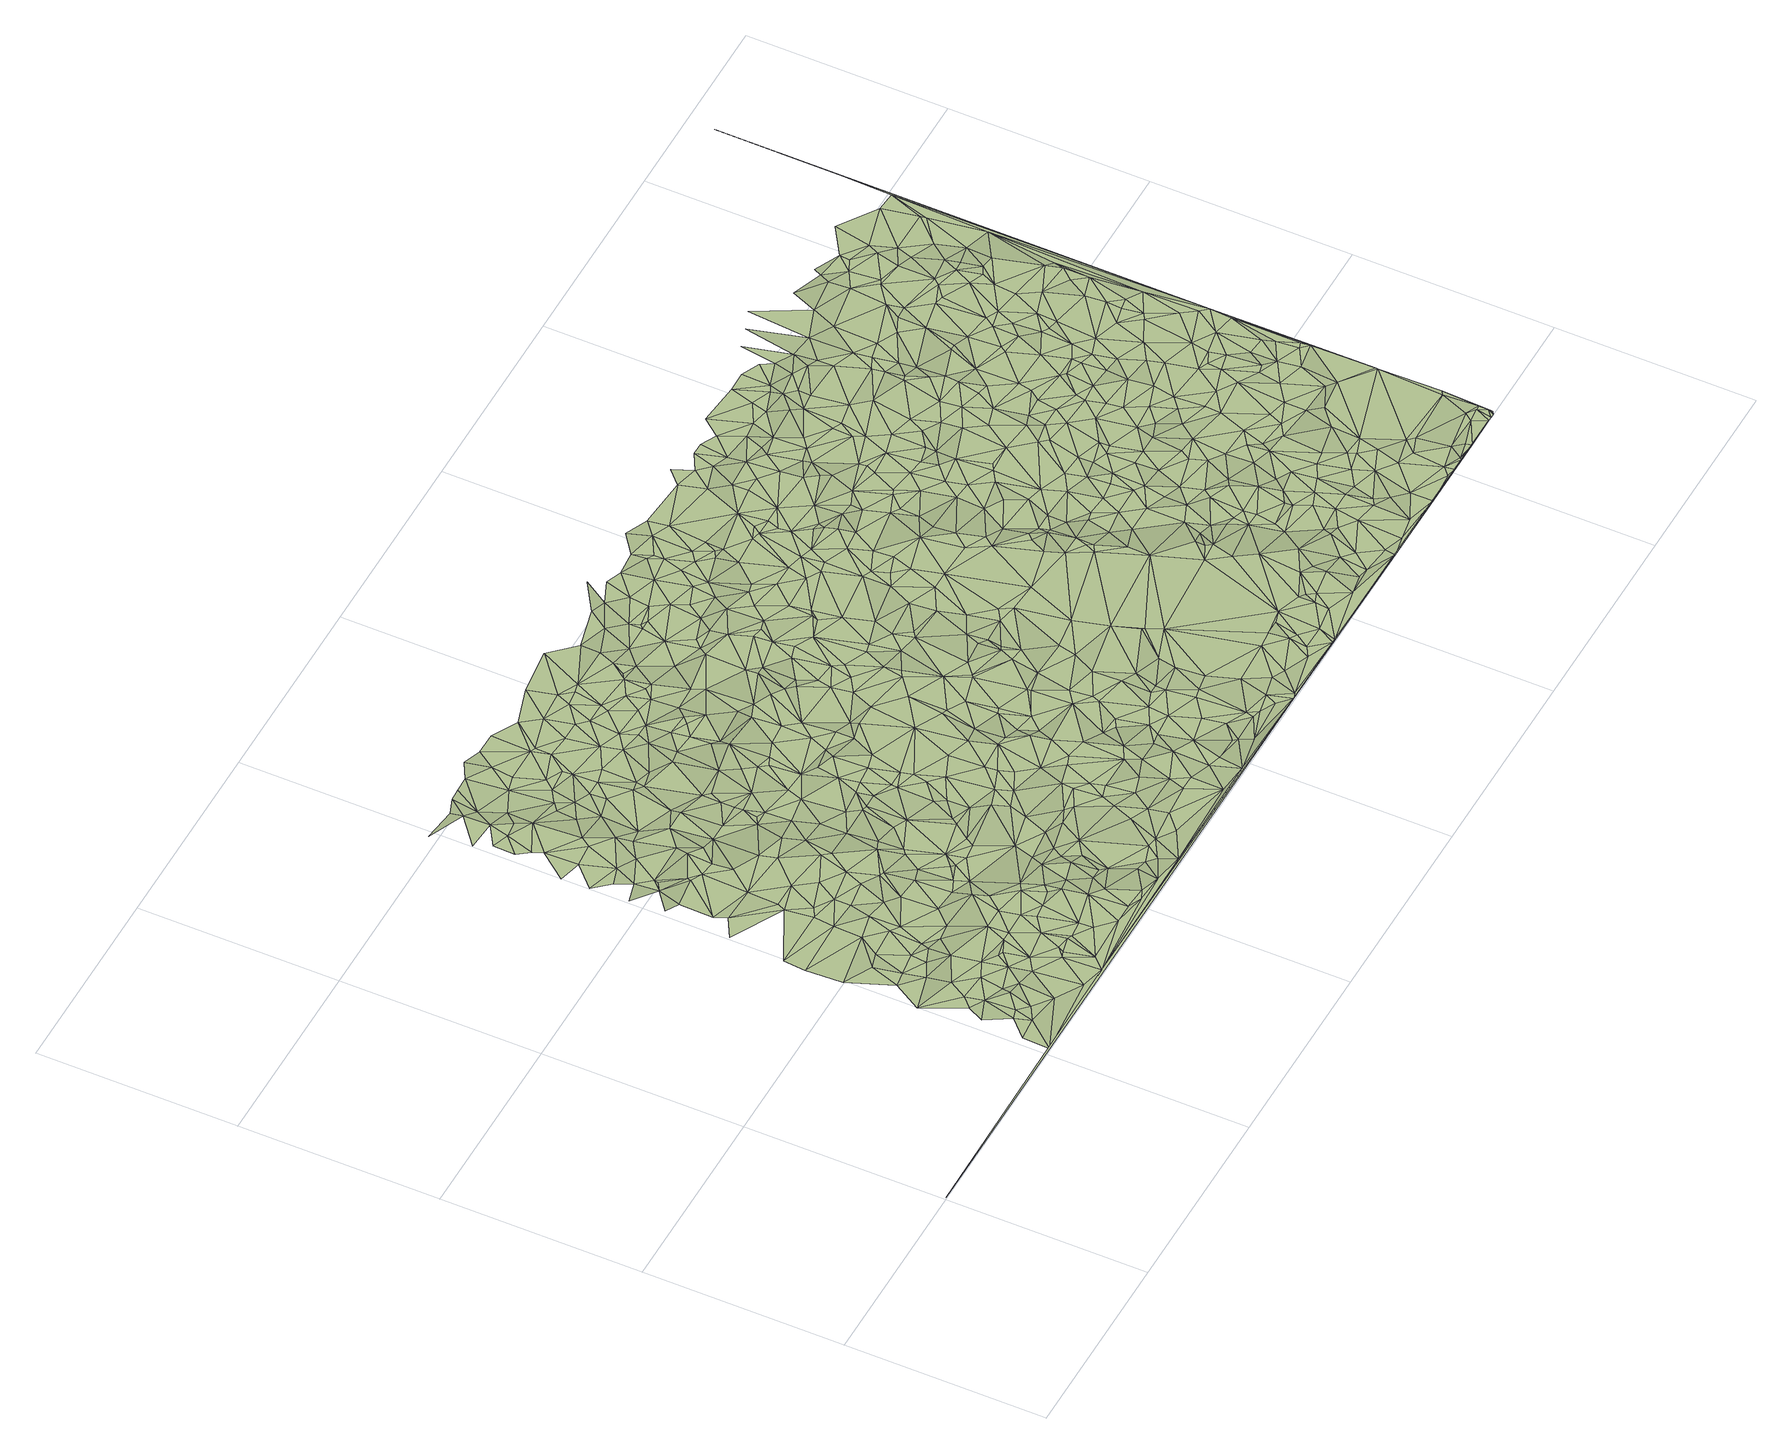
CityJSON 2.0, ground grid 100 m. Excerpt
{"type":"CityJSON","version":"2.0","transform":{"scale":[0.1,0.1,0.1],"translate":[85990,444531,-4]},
"CityObjects":{
"terrain1":{"type":"TINRelief","geometry":[{"type":"CompositeSurface","lod":"2","boundaries":[[[0,1,2]],[[3,0,2]],[[2,1,4]],[[3,5,6]],[[3,2,7]],[[6,5,8]],[[9,8,10]],[[2,11,7]],[[3,7,5]],[[10,8,5]],[[2,4,11]],[[9,10,12]],[[1,13,4]],[[14,7,11]],[[14,5,7]],[[9,15,16]],[[9,12,15]],[[10,5,17]],[[14,18,5]],[[19,20,16]],[[21,11,4]],[[14,11,21]],[[22,13,1]],[[17,5,18]],[[10,17,12]],[[16,15,23]],[[19,16,23]],[[14,21,18]],[[24,20,25]],[[21,4,26]],[[23,15,27]],[[19,25,20]],[[19,23,28]],[[18,21,29]],[[12,30,15]],[[26,4,13]],[[17,18,29]],[[12,17,31]],[[24,32,33]],[[23,27,34]],[[28,23,34]],[[30,27,15]],[[21,26,29]],[[12,31,30]],[[17,29,31]],[[19,28,25]],[[24,25,32]],[[35,26,13]],[[27,36,34]],[[37,29,26]],[[30,36,27]],[[31,29,38]],[[35,13,22]],[[33,32,39]],[[28,34,40]],[[38,29,41]],[[34,36,42]],[[37,26,35]],[[37,41,29]],[[33,39,43]],[[25,28,40]],[[30,44,36]],[[45,43,46]],[[40,34,42]],[[47,31,38]],[[48,30,31]],[[35,22,49]],[[36,44,42]],[[47,38,41]],[[47,41,37]],[[50,37,35]],[[51,35,49]],[[50,35,51]],[[48,44,30]],[[32,25,52]],[[40,42,53]],[[48,31,47]],[[46,54,55]],[[56,57,58]],[[25,40,52]],[[59,42,44]],[[60,47,37]],[[50,61,37]],[[62,63,22]],[[46,43,64]],[[65,51,49]],[[59,53,42]],[[57,55,66]],[[65,50,51]],[[60,37,61]],[[52,40,53]],[[39,67,43]],[[46,64,54]],[[32,68,39]],[[69,49,22]],[[70,58,71]],[[32,52,72]],[[65,49,73]],[[48,59,44]],[[65,61,50]],[[48,47,60]],[[58,57,66]],[[39,68,67]],[[32,72,68]],[[74,55,54]],[[73,49,75]],[[76,77,78]],[[74,66,55]],[[65,73,61]],[[79,52,53]],[[71,58,80]],[[59,81,53]],[[64,43,82]],[[67,82,43]],[[58,83,80]],[[71,78,77]],[[58,84,83]],[[85,60,61]],[[86,76,78]],[[79,72,52]],[[58,66,84]],[[87,48,60]],[[64,82,54]],[[88,61,73]],[[69,75,49]],[[80,83,84]],[[89,79,53]],[[89,53,81]],[[90,86,91]],[[67,68,92]],[[88,73,75]],[[48,93,59]],[[87,60,85]],[[71,80,94]],[[88,95,61]],[[85,61,95]],[[84,66,74]],[[67,92,82]],[[71,94,78]],[[96,68,72]],[[69,22,97]],[[93,81,59]],[[74,54,98]],[[96,72,79]],[[87,93,48]],[[80,84,99]],[[86,78,100]],[[88,101,95]],[[85,95,101]],[[86,100,91]],[[84,74,99]],[[102,54,82]],[[103,104,105]],[[103,105,106]],[[74,98,107]],[[108,92,68]],[[109,98,54]],[[80,110,94]],[[111,79,89]],[[96,108,68]],[[112,88,75]],[[113,89,81]],[[114,87,85]],[[93,115,81]],[[111,96,79]],[[74,107,99]],[[112,75,69]],[[87,116,93]],[[117,78,94]],[[80,99,110]],[[114,85,101]],[[113,81,115]],[[91,118,104]],[[100,78,117]],[[102,109,54]],[[91,100,119]],[[97,22,120]],[[114,116,87]],[[121,101,88]],[[122,106,105]],[[123,82,92]],[[104,118,105]],[[124,111,89]],[[124,89,113]],[[125,126,122]],[[111,108,96]],[[99,107,127]],[[112,69,128]],[[91,119,118]],[[129,107,98]],[[112,121,88]],[[94,110,130]],[[116,131,93]],[[93,131,115]],[[128,69,97]],[[117,94,130]],[[123,102,82]],[[114,101,132]],[[119,100,117]],[[108,123,92]],[[125,133,134]],[[113,115,135]],[[122,105,136]],[[121,132,101]],[[110,99,127]],[[137,116,114]],[[129,98,109]],[[131,135,115]],[[137,131,116]],[[118,136,105]],[[129,127,107]],[[124,113,138]],[[139,114,132]],[[138,113,135]],[[22,140,120]],[[112,128,141]],[[137,114,139]],[[139,132,121]],[[117,130,142]],[[125,122,143]],[[144,108,111]],[[122,136,145]],[[146,130,110]],[[128,97,147]],[[146,110,127]],[[108,148,123]],[[124,144,111]],[[119,149,118]],[[119,117,150]],[[128,147,141]],[[151,109,102]],[[152,135,131]],[[112,153,121]],[[122,145,143]],[[118,145,136]],[[139,121,153]],[[154,138,135]],[[125,155,133]],[[146,142,130]],[[144,148,108]],[[146,127,129]],[[156,124,138]],[[157,102,123]],[[125,143,155]],[[112,141,158]],[[150,117,142]],[[154,135,152]],[[119,150,149]],[[112,158,153]],[[137,139,159]],[[156,144,124]],[[157,151,102]],[[157,123,148]],[[118,149,160]],[[129,109,161]],[[162,152,131]],[[97,120,147]],[[118,163,145]],[[139,153,159]],[[164,138,154]],[[137,165,131]],[[151,161,109]],[[143,166,155]],[[118,160,163]],[[156,138,164]],[[143,145,167]],[[141,147,168]],[[164,154,152]],[[169,146,129]],[[158,141,170]],[[146,171,142]],[[137,159,172]],[[144,173,148]],[[149,174,160]],[[158,175,153]],[[176,144,156]],[[150,174,149]],[[164,152,162]],[[173,157,148]],[[177,150,142]],[[162,131,165]],[[178,129,161]],[[169,129,178]],[[176,156,164]],[[159,153,175]],[[147,120,168]],[[143,179,166]],[[163,167,145]],[[176,180,144]],[[141,168,170]],[[174,163,160]],[[157,181,151]],[[137,172,165]],[[158,170,182]],[[143,167,179]],[[158,182,175]],[[180,173,144]],[[169,171,146]],[[164,162,183]],[[151,181,161]],[[184,174,150]],[[185,142,171]],[[186,157,173]],[[185,177,142]],[[174,187,163]],[[159,175,188]],[[177,184,150]],[[163,187,167]],[[186,181,157]],[[189,180,176]],[[190,178,161]],[[182,170,191]],[[192,168,120]],[[182,191,175]],[[172,159,193]],[[162,165,183]],[[176,164,194]],[[169,178,195]],[[164,183,196]],[[170,168,192]],[[159,188,193]],[[188,175,191]],[[197,190,161]],[[198,178,190]],[[197,161,199]],[[181,199,161]],[[192,120,200]],[[198,195,178]],[[201,171,169]],[[202,167,187]],[[180,203,173]],[[140,200,120]],[[204,179,167]],[[22,205,140]],[[197,199,190]],[[206,187,174]],[[184,206,174]],[[189,176,194]],[[164,196,207]],[[202,208,167]],[[177,209,184]],[[210,186,173]],[[211,191,170]],[[201,169,195]],[[204,167,208]],[[170,192,212]],[[189,203,180]],[[172,213,165]],[[188,191,211]],[[194,164,207]],[[185,209,177]],[[172,193,213]],[[188,211,193]],[[214,185,171]],[[186,215,181]],[[214,171,201]],[[215,199,181]],[[204,216,179]],[[217,202,187]],[[211,170,212]],[[218,190,199]],[[210,173,203]],[[209,206,184]],[[218,198,190]],[[212,192,200]],[[218,195,198]],[[206,217,187]],[[201,195,219]],[[210,215,186]],[[220,209,185]],[[221,183,165]],[[196,183,221]],[[220,185,214]],[[218,219,195]],[[189,194,222]],[[223,200,140]],[[189,222,203]],[[224,208,202]],[[225,193,211]],[[212,200,223]],[[226,206,209]],[[218,199,227]],[[224,204,208]],[[194,207,228]],[[229,216,204]],[[220,226,209]],[[196,230,207]],[[215,227,199]],[[225,213,193]],[[165,213,231]],[[232,202,217]],[[220,214,233]],[[234,201,219]],[[210,203,235]],[[206,232,217]],[[236,214,201]],[[194,237,222]],[[234,219,218]],[[194,228,238]],[[228,207,230]],[[223,140,239]],[[203,222,235]],[[229,204,224]],[[165,231,240]],[[196,221,230]],[[232,224,202]],[[211,212,241]],[[221,165,240]],[[210,242,215]],[[236,233,214]],[[241,212,223]],[[235,222,237]],[[226,243,206]],[[244,226,220]],[[236,201,234]],[[194,245,237]],[[246,225,211]],[[247,213,225]],[[228,230,248]],[[210,235,242]],[[194,238,245]],[[228,248,238]],[[244,220,233]],[[247,231,213]],[[215,249,227]],[[218,227,250]],[[243,232,206]],[[234,218,251]],[[252,224,232]],[[253,229,224]],[[211,241,254]],[[235,237,255]],[[251,218,250]],[[215,242,249]],[[246,211,254]],[[223,239,256]],[[247,225,246]],[[244,243,226]],[[241,223,257]],[[237,245,258]],[[255,237,258]],[[252,232,259]],[[235,255,242]],[[260,230,221]],[[261,227,249]],[[262,238,248]],[[250,227,261]],[[263,240,231]],[[264,233,236]],[[265,236,234]],[[260,221,240]],[[140,266,239]],[[267,248,230]],[[262,245,238]],[[243,259,232]],[[268,224,252]],[[223,256,257]],[[264,244,233]],[[268,253,224]],[[247,269,231]],[[234,251,270]],[[242,271,249]],[[241,257,254]],[[260,240,263]],[[267,230,260]],[[245,272,258]],[[255,258,273]],[[255,273,242]],[[267,262,248]],[[264,236,265]],[[247,246,274]],[[265,234,275]],[[270,251,250]],[[276,261,249]],[[262,277,245]],[[263,231,269]],[[250,261,276]],[[278,252,259]],[[246,254,279]],[[244,280,243]],[[277,272,245]],[[273,258,272]],[[234,270,275]],[[242,281,271]],[[243,282,259]],[[278,268,252]],[[270,250,276]],[[264,283,244]],[[246,279,274]],[[242,273,281]],[[257,284,254]],[[267,277,262]],[[249,271,285]],[[247,274,269]],[[256,239,266]],[[283,280,244]],[[22,63,205]],[[276,249,286]],[[279,254,284]],[[264,265,287]],[[260,263,288]],[[280,289,243]],[[265,275,290]],[[278,259,282]],[[257,256,291]],[[243,289,282]],[[267,260,292]],[[265,290,287]],[[293,273,272]],[[271,281,285]],[[294,274,279]],[[270,276,286]],[[270,295,275]],[[296,279,284]],[[264,297,283]],[[293,281,273]],[[140,205,266]],[[290,275,295]],[[288,263,298]],[[267,299,277]],[[294,279,296]],[[292,260,288]],[[283,297,280]],[[300,249,285]],[[286,249,300]],[[294,269,274]],[[263,269,301]],[[264,287,297]],[[257,302,284]],[[298,263,301]],[[256,266,291]],[[267,292,299]],[[280,303,289]],[[257,291,302]],[[287,290,304]],[[296,284,305]],[[278,282,306]],[[277,307,272]],[[278,308,268]],[[306,282,289]],[[294,309,269]],[[280,297,310]],[[311,285,281]],[[293,311,281]],[[270,312,295]],[[290,295,313]],[[270,286,312]],[[287,314,297]],[[280,310,303]],[[309,301,269]],[[284,302,305]],[[293,272,307]],[[287,304,314]],[[294,296,315]],[[290,313,304]],[[303,316,289]],[[288,298,317]],[[306,289,316]],[[292,288,317]],[[299,307,277]],[[318,286,300]],[[300,285,319]],[[278,306,320]],[[311,319,285]],[[296,305,315]],[[317,298,301]],[[291,266,321]],[[299,292,322]],[[278,320,308]],[[294,315,309]],[[302,291,321]],[[312,286,318]],[[314,323,297]],[[314,304,313]],[[295,324,313]],[[309,325,301]],[[293,326,311]],[[297,327,310]],[[295,312,324]],[[328,318,300]],[[328,300,319]],[[302,329,305]],[[292,317,322]],[[306,316,330]],[[297,323,327]],[[303,331,316]],[[310,331,303]],[[314,313,323]],[[320,306,330]],[[332,321,266]],[[293,307,326]],[[315,325,309]],[[311,333,319]],[[315,305,329]],[[301,325,334]],[[299,322,307]],[[310,327,331]],[[328,319,333]],[[302,321,335]],[[317,301,336]],[[330,316,337]],[[332,266,205]],[[311,326,333]],[[338,312,318]],[[320,330,337]],[[302,335,329]],[[336,301,334]],[[338,324,312]],[[315,339,325]],[[340,323,313]],[[331,341,316]],[[342,318,328]],[[335,321,332]],[[322,317,343]],[[340,313,324]],[[337,316,341]],[[331,327,344]],[[345,327,323]],[[315,329,346]],[[325,339,334]],[[317,336,347]],[[343,317,347]],[[338,318,342]],[[308,320,348]],[[315,346,339]],[[349,332,205]],[[327,350,344]],[[326,351,333]],[[340,324,338]],[[322,352,307]],[[331,344,341]],[[326,307,351]],[[340,345,323]],[[345,350,327]],[[320,337,348]],[[328,333,353]],[[347,336,354]],[[346,329,355]],[[322,343,352]],[[335,355,329]],[[336,334,356]],[[350,341,344]],[[342,328,357]],[[358,332,349]],[[358,335,332]],[[354,336,356]],[[339,346,359]],[[343,347,360]],[[360,347,354]],[[349,205,361]],[[337,341,362]],[[328,363,357]],[[333,351,364]],[[307,365,351]],[[328,353,363]],[[343,366,352]],[[367,355,335]],[[350,368,341]],[[307,352,365]],[[354,356,369]],[[340,338,370]],[[345,371,350]],[[339,372,334]],[[338,342,373]],[[374,359,346]],[[375,346,355]],[[358,367,335]],[[353,333,364]],[[368,376,341]],[[362,341,376]],[[358,349,377]],[[356,334,372]],[[343,378,366]],[[379,361,205]],[[360,354,369]],[[337,362,380]],[[343,360,378]],[[349,361,377]],[[375,374,346]],[[339,359,372]],[[371,368,350]],[[366,365,352]],[[340,381,345]],[[375,355,367]],[[337,382,348]],[[368,362,376]],[[342,357,373]],[[370,338,373]],[[337,380,382]],[[383,359,374]],[[384,357,363]],[[360,369,385]],[[356,372,369]],[[360,385,378]],[[386,363,353]],[[358,387,367]],[[345,381,371]],[[351,388,364]],[[383,374,375]],[[384,363,386]],[[389,358,377]],[[365,388,351]],[[340,370,381]],[[384,390,357]],[[368,391,362]],[[353,364,392]],[[375,367,387]],[[357,390,373]],[[383,393,359]],[[389,377,361]],[[380,362,391]],[[366,394,365]],[[385,369,395]],[[379,205,63]],[[366,378,394]],[[396,358,389]],[[396,387,358]],[[359,393,372]],[[386,353,397]],[[370,373,390]],[[371,398,368]],[[383,375,399]],[[400,361,379]],[[378,385,401]],[[402,369,372]],[[384,386,403]],[[353,392,397]],[[375,387,399]],[[392,364,404]],[[389,361,400]],[[398,391,368]],[[384,403,390]],[[402,395,369]],[[383,399,393]],[[371,381,405]],[[364,388,404]],[[365,394,388]],[[382,380,406]],[[385,395,401]],[[403,386,397]],[[406,380,391]],[[371,405,398]],[[400,379,407]],[[393,408,372]],[[396,389,409]],[[378,401,394]],[[397,392,410]],[[402,372,411]],[[370,390,412]],[[411,372,408]],[[392,404,410]],[[409,389,400]],[[396,413,387]],[[381,370,414]],[[388,394,415]],[[379,416,407]],[[417,399,387]],[[388,415,404]],[[390,403,418]],[[398,419,391]],[[396,409,413]],[[409,400,407]],[[420,393,399]],[[421,398,405]],[[381,414,405]],[[403,397,422]],[[402,423,395]],[[401,424,394]],[[406,391,425]],[[420,408,393]],[[402,411,423]],[[417,387,413]],[[379,63,416]],[[382,406,426]],[[391,419,425]],[[370,412,414]],[[410,404,427]],[[397,410,428]],[[412,390,418]],[[429,399,417]],[[411,408,430]],[[429,420,399]],[[431,394,424]],[[421,405,432]],[[394,433,415]],[[415,433,404]],[[403,422,418]],[[434,401,395]],[[409,407,435]],[[422,397,428]],[[398,436,419]],[[413,409,437]],[[414,432,405]],[[434,424,401]],[[434,395,423]],[[421,438,398]],[[410,427,428]],[[420,430,408]],[[427,404,433]],[[439,429,417]],[[440,425,419]],[[435,407,416]],[[417,413,437]],[[440,419,436]],[[422,428,418]],[[406,425,441]],[[439,442,429]],[[443,423,411]],[[421,432,438]],[[429,442,420]],[[431,444,394]],[[445,437,409]],[[446,431,424]],[[412,418,447]],[[445,409,435]],[[435,416,63]],[[394,444,433]],[[414,412,447]],[[406,441,426]],[[398,448,436]],[[443,411,430]],[[449,427,433]],[[428,427,449]],[[440,450,425]],[[434,446,424]],[[439,417,451]],[[442,430,420]],[[440,436,450]],[[417,437,451]],[[398,438,448]],[[452,435,63]],[[447,418,453]],[[414,454,432]],[[414,447,453]],[[455,434,423]],[[418,428,456]],[[449,433,457]],[[445,458,437]],[[439,459,442]],[[432,454,438]],[[441,425,460]],[[451,437,458]],[[446,461,431]],[[462,435,452]],[[414,453,454]],[[460,425,450]],[[418,456,453]],[[436,448,450]],[[463,428,449]],[[455,423,464]],[[455,446,434]],[[462,445,435]],[[464,423,443]],[[444,457,433]],[[439,451,459]],[[465,444,431]],[[465,431,461]],[[441,466,426]],[[455,467,446]],[[468,456,428]],[[469,449,457]],[[438,470,448]],[[463,468,428]],[[467,471,446]],[[446,471,461]],[[462,452,472]],[[444,473,457]],[[463,449,469]],[[474,430,442]],[[475,454,453]],[[438,454,476]],[[438,476,470]],[[465,461,471]],[[441,460,477]],[[478,453,456]],[[474,443,430]],[[475,453,478]],[[452,63,479]],[[455,480,467]],[[481,456,468]],[[482,458,445]],[[450,448,483]],[[463,481,468]],[[460,450,483]],[[484,472,452]],[[467,480,471]],[[470,485,448]],[[486,442,459]],[[482,445,462]],[[487,451,458]],[[488,473,444]],[[465,488,444]],[[478,456,481]],[[489,457,473]],[[490,454,475]],[[465,471,480]],[[464,443,491]],[[490,476,454]],[[469,457,489]],[[470,476,485]],[[487,459,451]],[[455,464,492]],[[482,462,472]],[[460,493,477]],[[448,485,483]],[[460,483,493]],[[474,442,486]],[[494,465,480]],[[495,475,478]],[[494,488,465]],[[455,492,480]],[[488,489,473]],[[487,458,482]],[[484,452,479]],[[474,491,443]],[[496,485,476]],[[490,496,476]],[[495,490,475]],[[497,478,481]],[[498,463,469]],[[499,481,463]],[[500,486,459]],[[487,500,459]],[[479,63,501]],[[464,491,492]],[[502,472,484]],[[490,503,496]],[[494,480,504]],[[483,485,505]],[[506,469,489]],[[482,472,502]],[[495,503,490]],[[496,505,485]],[[497,495,478]],[[493,483,507]],[[480,492,504]],[[474,486,500]],[[494,508,488]],[[488,508,489]],[[498,469,506]],[[497,481,499]],[[509,483,505]],[[502,484,510]],[[503,511,496]],[[484,479,510]],[[498,499,463]],[[496,512,505]],[[487,482,513]],[[507,483,509]],[[493,507,514]],[[515,503,495]],[[482,502,513]],[[506,489,508]],[[494,504,516]],[[502,510,517]],[[515,495,497]],[[518,512,496]],[[509,505,512]],[[519,492,491]],[[511,518,496]],[[515,511,503]],[[519,504,492]],[[494,516,508]],[[520,514,507]],[[510,479,521]],[[520,507,509]],[[510,521,517]],[[513,502,522]],[[502,517,522]],[[521,479,501]],[[487,513,523]],[[509,512,524]],[[498,506,525]],[[506,508,526]],[[519,516,504]],[[527,497,499]],[[515,497,527]],[[525,506,528]],[[520,529,514]],[[518,530,512]],[[520,509,529]],[[498,531,499]],[[524,512,530]],[[532,518,511]],[[506,526,528]],[[474,533,491]],[[513,522,523]],[[529,509,524]],[[523,517,521]],[[474,500,534]],[[523,522,517]],[[501,63,535]],[[532,530,518]],[[526,508,516]],[[534,500,487]],[[527,499,531]],[[515,536,511]],[[529,537,514]],[[521,501,538]],[[539,524,530]],[[498,525,540]],[[536,532,511]],[[532,539,530]],[[525,528,541]],[[498,540,531]],[[542,519,491]],[[528,526,541]],[[527,531,543]],[[515,527,544]],[[545,529,524]],[[545,524,539]],[[523,521,546]],[[515,544,536]],[[525,541,547]],[[543,531,540]],[[487,523,548]],[[525,547,540]],[[549,537,529]],[[521,538,546]],[[519,550,516]],[[501,551,538]],[[527,543,552]],[[553,526,516]],[[545,549,529]],[[532,554,539]],[[527,552,544]],[[542,491,533]],[[553,541,526]],[[523,546,555]],[[536,554,532]],[[474,534,533]],[[545,539,554]],[[544,556,536]],[[557,543,540]],[[553,547,541]],[[550,558,516]],[[559,540,547]],[[534,487,548]],[[553,516,558]],[[546,538,560]],[[552,543,561]],[[562,550,519]],[[542,562,519]],[[555,546,563]],[[552,564,544]],[[561,543,565]],[[536,556,554]],[[563,546,560]],[[557,565,543]],[[544,566,556]],[[560,538,551]],[[544,564,566]],[[557,540,559]],[[523,555,567]],[[568,552,561]],[[545,569,549]],[[556,566,554]],[[555,563,570]],[[501,535,551]],[[571,564,552]],[[568,561,565]],[[563,560,570]],[[550,572,558]],[[573,559,547]],[[574,548,523]],[[575,553,558]],[[571,566,564]],[[573,547,553]],[[545,554,576]],[[575,558,572]],[[577,550,562]],[[578,552,568]],[[560,551,579]],[[571,554,566]],[[580,557,559]],[[580,565,557]],[[574,523,567]],[[568,565,580]],[[542,533,581]],[[582,553,575]],[[542,583,562]],[[578,571,552]],[[560,579,570]],[[555,570,567]],[[577,584,550]],[[550,585,572]],[[545,576,569]],[[533,534,586]],[[542,581,587]],[[588,581,533]],[[577,562,583]],[[588,533,586]],[[580,559,589]],[[579,551,590]],[[550,584,585]],[[582,591,553]],[[578,568,580]],[[542,587,583]],[[571,592,554]],[[573,589,559]],[[593,590,551]],[[588,587,581]],[[573,553,591]],[[577,583,584]],[[594,570,579]],[[534,548,595]],[[575,572,596]],[[597,576,554]],[[597,554,592]],[[588,586,598]],[[574,599,548]],[[600,578,580]],[[586,534,601]],[[588,598,587]],[[602,585,584]],[[600,580,589]],[[602,584,583]],[[587,603,583]],[[572,585,596]],[[582,575,604]],[[548,599,605]],[[594,606,570]],[[548,605,595]],[[607,579,590]],[[593,551,535]],[[602,583,603]],[[567,570,606]],[[594,579,607]],[[573,591,608]],[[607,590,593]],[[571,609,592]],[[578,610,571]],[[587,611,603]],[[582,604,591]],[[598,586,601]],[[600,612,578]],[[573,613,589]],[[600,589,612]],[[534,595,614]],[[615,569,576]],[[587,598,616]],[[602,603,617]],[[573,608,613]],[[594,607,606]],[[575,596,604]],[[587,616,611]],[[597,592,609]],[[534,614,601]],[[605,599,618]],[[608,591,619]],[[605,618,595]],[[602,620,585]],[[574,567,621]],[[603,611,617]],[[622,576,597]],[[623,609,571]],[[607,593,624]],[[612,589,613]],[[615,625,569]],[[574,621,599]],[[585,626,596]],[[610,623,571]],[[627,578,612]],[[622,615,576]],[[628,624,593]],[[629,567,606]],[[608,619,613]],[[578,630,610]],[[591,604,619]],[[628,593,535]],[[602,617,620]],[[598,601,631]],[[595,618,614]],[[627,630,578]],[[599,632,618]],[[63,633,535]],[[598,631,616]],[[585,620,626]],[[634,597,609]],[[616,635,611]],[[612,613,636]],[[637,606,607]],[[622,597,634]],[[637,607,624]],[[613,619,636]],[[638,632,599]],[[621,567,629]],[[621,638,599]],[[616,631,635]],[[617,611,639]],[[614,618,632]],[[604,596,640]],[[623,634,609]],[[612,636,641]],[[622,642,615]],[[601,614,643]],[[601,643,631]],[[629,606,644]],[[635,639,611]],[[637,644,606]],[[596,626,645]],[[646,628,535]],[[619,604,647]],[[619,648,636]],[[627,612,649]],[[617,650,620]],[[610,630,651]],[[610,652,623]],[[653,622,634]],[[654,637,624]],[[655,624,628]],[[653,642,622]],[[640,596,645]],[[627,651,630]],[[635,631,656]],[[612,641,657]],[[658,632,638]],[[647,604,640]],[[659,614,632]],[[620,645,626]],[[621,629,660]],[[641,636,648]],[[623,661,634]],[[621,658,638]],[[617,639,650]],[[612,657,649]],[[610,651,652]],[[619,647,648]],[[659,643,614]],[[623,652,661]],[[655,654,624]],[[635,656,639]],[[654,644,637]],[[627,649,651]],[[653,662,642]],[[655,628,646]],[[621,660,663]],[[620,650,645]],[[621,664,658]],[[665,631,643]],[[658,666,632]],[[634,661,667]],[[665,656,631]],[[621,663,664]],[[653,634,668]],[[669,660,629]],[[670,629,644]],[[659,632,666]],[[671,643,659]],[[648,647,672]],[[640,645,673]],[[652,651,674]],[[653,675,662]],[[647,640,676]],[[652,674,661]],[[654,677,644]],[[641,648,678]],[[657,641,678]],[[634,667,668]],[[673,645,650]],[[658,664,666]],[[646,535,679]],[[680,663,660]],[[656,681,639]],[[682,643,671]],[[649,657,678]],[[650,639,683]],[[682,665,643]],[[653,668,675]],[[655,646,684]],[[670,669,629]],[[648,672,685]],[[667,661,686]],[[665,687,656]],[[655,677,654]],[[672,647,676]],[[676,640,673]],[[678,648,685]],[[680,660,669]],[[649,688,651]],[[674,686,661]],[[670,644,677]],[[671,659,689]],[[687,681,656]],[[659,666,690]],[[691,664,663]],[[683,639,681]],[[651,688,674]],[[667,686,668]],[[689,659,690]],[[682,671,689]],[[692,666,664]],[[672,693,685]],[[673,650,694]],[[649,678,695]],[[696,687,665]],[[680,691,663]],[[676,673,697]],[[655,684,698]],[[699,686,674]],[[655,698,677]],[[646,679,684]],[[682,696,665]],[[678,685,700]],[[672,676,693]],[[696,681,687]],[[675,668,701]],[[690,666,692]],[[691,692,664]],[[702,680,669]],[[649,695,688]],[[701,668,686]],[[693,700,685]],[[650,683,703]],[[670,704,669]],[[670,677,704]],[[673,694,697]],[[699,674,705]],[[682,689,706]],[[675,701,707]],[[708,683,681]],[[676,697,694]],[[677,698,709]],[[674,688,705]],[[696,710,681]],[[702,669,704]],[[702,691,680]],[[698,684,711]],[[678,700,712]],[[682,713,696]],[[690,692,714]],[[704,677,709]],[[694,650,703]],[[695,678,712]],[[699,715,686]],[[708,681,710]],[[682,706,713]],[[716,689,690]],[[701,686,717]],[[718,709,698]],[[691,714,692]],[[718,698,711]],[[693,719,700]],[[693,676,720]],[[711,684,721]],[[684,679,721]],[[702,722,691]],[[695,723,688]],[[696,724,710]],[[716,690,714]],[[725,706,689]],[[688,723,705]],[[708,726,683]],[[712,700,719]],[[699,705,727]],[[676,694,720]],[[686,715,717]],[[718,728,709]],[[696,713,724]],[[707,701,729]],[[702,704,730]],[[704,709,731]],[[683,726,703]],[[691,732,714]],[[699,727,715]],[[702,730,722]],[[725,689,716]],[[693,733,719]],[[731,709,728]],[[729,701,717]],[[734,713,706]],[[691,722,732]],[[735,708,710]],[[723,727,705]],[[730,704,731]],[[718,711,736]],[[693,720,733]],[[695,737,723]],[[712,719,738]],[[735,710,724]],[[734,724,713]],[[718,736,728]],[[695,712,739]],[[740,706,725]],[[707,729,741]],[[711,721,736]],[[740,734,706]],[[716,714,742]],[[535,633,679]],[[743,694,703]],[[720,694,744]],[[742,714,732]],[[745,721,679]],[[734,746,724]],[[731,728,747]],[[738,719,733]],[[735,724,746]],[[723,737,727]],[[717,715,748]],[[744,694,743]],[[749,726,708]],[[730,731,750]],[[730,751,722]],[[729,717,752]],[[712,738,739]],[[748,715,727]],[[695,739,737]],[[735,749,708]],[[722,751,732]],[[753,703,726]],[[728,736,747]],[[731,747,750]],[[752,717,748]],[[754,725,716]],[[743,703,753]],[[740,755,734]],[[756,736,721]],[[727,737,757]],[[740,725,754]],[[729,752,741]],[[745,679,758]],[[759,733,720]],[[730,750,751]],[[734,760,746]],[[754,716,742]],[[759,720,744]],[[748,727,761]],[[738,733,762]],[[745,763,721]],[[742,732,764]],[[727,757,761]],[[749,753,726]],[[765,735,746]],[[756,721,763]],[[755,760,734]],[[751,764,732]],[[740,754,755]],[[766,744,743]],[[750,747,767]],[[736,768,747]],[[752,769,741]],[[752,748,769]],[[770,743,753]],[[751,750,771]],[[759,762,733]],[[765,749,735]],[[766,759,744]],[[765,746,760]],[[766,743,770]],[[771,750,767]],[[741,769,772]],[[758,679,773]],[[767,747,768]],[[745,758,763]],[[751,774,764]],[[775,739,738]],[[754,742,776]],[[748,761,777]],[[742,764,776]],[[756,778,736]],[[749,779,753]],[[748,777,769]],[[755,754,780]],[[770,753,779]],[[775,738,762]],[[778,768,736]],[[755,781,760]],[[737,782,757]],[[751,771,783]],[[751,783,774]],[[784,761,757]],[[785,737,739]],[[755,780,781]],[[763,758,786]],[[776,764,774]],[[756,763,787]],[[788,759,766]],[[769,789,772]],[[763,786,790]],[[791,767,768]],[[765,792,749]],[[793,770,779]],[[794,762,759]],[[766,770,795]],[[784,777,761]],[[765,760,796]],[[797,771,767]],[[749,792,779]],[[798,769,777]],[[756,799,778]],[[791,768,778]],[[756,787,799]],[[781,800,760]],[[786,801,790]],[[754,802,780]],[[783,803,774]],[[787,763,804]],[[798,789,769]],[[797,783,771]],[[776,774,803]],[[754,776,802]],[[786,758,773]],[[763,790,804]],[[784,757,782]],[[788,794,759]],[[785,782,737]],[[775,805,739]],[[793,795,770]],[[806,788,766]],[[780,807,781]],[[796,760,800]],[[808,775,762]],[[679,633,773]],[[797,767,791]],[[765,796,809]],[[805,785,739]],[[786,773,801]],[[765,809,792]],[[791,778,799]],[[773,790,801]],[[793,779,810]],[[811,762,794]],[[811,808,762]],[[806,766,812]],[[781,807,800]],[[779,792,810]],[[766,795,812]],[[799,787,813]],[[787,804,813]],[[814,804,790]],[[815,798,777]],[[815,777,784]],[[806,794,788]],[[814,790,773]],[[780,816,807]],[[776,803,817]],[[818,775,808]],[[818,805,775]],[[780,802,816]],[[802,776,817]],[[784,782,819]],[[820,803,783]],[[797,820,783]],[[815,784,819]],[[792,809,821]],[[822,818,808]],[[815,823,798]],[[818,824,805]],[[793,825,795]],[[800,807,826]],[[792,821,810]],[[793,810,825]],[[806,827,794]],[[797,791,828]],[[822,808,811]],[[796,800,829]],[[796,830,809]],[[831,785,805]],[[785,832,782]],[[811,794,827]],[[816,826,807]],[[832,819,782]],[[822,824,818]],[[806,812,827]],[[824,831,805]],[[812,795,825]],[[817,803,833]],[[814,834,804]],[[814,773,834]],[[831,832,785]],[[813,804,835]],[[800,826,829]],[[836,816,802]],[[837,815,819]],[[809,830,821]],[[820,833,803]],[[797,828,820]],[[838,810,821]],[[796,829,830]],[[836,826,816]],[[837,819,832]],[[825,810,838]],[[839,802,817]],[[799,813,840]],[[822,811,841]],[[811,827,841]],[[824,842,831]],[[791,799,843]],[[773,633,834]],[[804,834,835]],[[837,844,815]],[[842,832,831]],[[827,812,845]],[[791,846,828]],[[836,802,839]],[[812,825,847]],[[822,848,824]],[[839,817,833]],[[830,849,821]],[[838,821,850]],[[820,828,851]],[[826,852,829]],[[849,850,821]],[[820,851,833]],[[812,847,845]],[[837,832,853]],[[836,854,826]],[[825,838,855]],[[813,835,840]],[[824,848,842]],[[841,827,856]],[[842,853,832]],[[857,830,829]],[[822,841,858]],[[827,845,859]],[[834,633,860]],[[825,855,847]],[[855,838,850]],[[839,833,861]],[[862,633,863]],[[834,860,835]],[[830,864,849]],[[856,827,865]],[[860,633,862]],[[854,852,826]],[[822,858,848]],[[827,859,865]],[[861,833,851]],[[836,839,866]],[[791,843,846]],[[867,862,863]],[[851,828,846]],[[860,862,868]],[[843,799,840]],[[869,850,849]],[[867,868,862]],[[857,829,852]],[[857,864,830]],[[870,871,863]],[[835,860,872]],[[867,863,871]],[[836,866,854]],[[855,850,869]],[[837,853,873]],[[841,856,858]],[[867,871,868]],[[864,869,849]],[[860,868,872]],[[872,868,871]],[[840,835,872]],[[837,873,874]],[[839,861,875]],[[876,845,847]],[[877,847,855]],[[839,875,866]],[[876,859,845]],[[878,872,871]],[[856,865,858]],[[877,855,869]],[[842,879,853]],[[842,848,879]],[[840,872,878]],[[861,851,880]],[[854,866,881]],[[865,859,882]],[[851,846,880]],[[875,861,883]],[[866,875,884]],[[864,885,869]],[[886,847,877]],[[858,887,848]],[[886,876,847]],[[857,888,864]],[[876,882,859]],[[857,852,888]],[[854,881,889]],[[877,869,885]],[[890,881,866]],[[854,891,852]],[[861,880,883]],[[890,866,884]],[[843,840,878]],[[884,875,883]],[[864,888,885]],[[848,887,879]],[[858,865,892]],[[873,853,893]],[[894,865,882]],[[890,889,881]],[[858,895,887]],[[854,889,891]],[[886,877,896]],[[852,891,888]],[[897,846,843]],[[886,898,876]],[[898,882,876]],[[899,884,883]],[[890,884,899]],[[900,877,885]],[[901,880,846]],[[853,879,893]],[[896,877,900]],[[894,892,865]],[[887,895,879]],[[858,892,895]],[[901,846,897]],[[883,880,902]],[[903,882,898]],[[886,896,904]],[[903,894,882]],[[885,888,905]],[[886,904,898]],[[873,906,907]],[[890,908,889]],[[899,883,909]],[[890,899,908]],[[889,908,891]],[[873,893,906]],[[904,896,900]],[[902,880,901]],[[891,910,888]],[[903,898,904]],[[911,883,902]],[[909,883,911]],[[895,912,879]],[[894,913,892]],[[910,905,888]],[[899,909,908]],[[900,885,914]],[[893,879,912]],[[915,897,843]],[[916,895,892]],[[917,885,905]],[[907,906,918]],[[911,902,919]],[[902,901,919]],[[920,894,903]],[[903,904,921]],[[920,913,894]],[[904,900,922]],[[901,897,915]],[[891,923,910]],[[908,924,891]],[[913,916,892]],[[925,912,895]],[[910,926,905]],[[927,906,893]],[[928,893,912]],[[909,911,929]],[[914,885,917]],[[916,925,895]],[[909,929,908]],[[929,911,919]],[[929,919,901]],[[930,905,926]],[[891,924,923]],[[927,918,906]],[[927,893,928]],[[917,905,930]],[[903,921,931]],[[904,922,921]],[[900,914,922]],[[923,926,910]],[[920,916,913]],[[920,903,931]],[[929,901,915]],[[908,929,915]],[[932,928,912]],[[908,915,924]],[[930,926,933]],[[934,935,918]],[[925,932,912]],[[917,930,933]],[[934,918,927]],[[923,936,926]],[[916,937,925]],[[920,937,916]],[[927,928,938]],[[926,936,933]],[[923,924,936]],[[920,931,939]],[[940,934,927]],[[922,914,941]],[[938,928,932]],[[924,915,936]],[[914,917,942]],[[920,939,937]],[[922,943,921]],[[940,927,938]],[[931,921,943]],[[917,933,942]],[[925,944,932]],[[945,939,931]],[[925,937,946]],[[925,946,944]],[[942,933,936]],[[941,914,942]],[[945,937,939]],[[922,941,947]],[[940,948,934]],[[945,931,949]],[[945,950,937]],[[950,946,937]],[[932,944,951]],[[940,938,948]],[[938,932,951]],[[922,947,943]],[[931,943,949]],[[941,942,947]],[[952,942,936]],[[948,938,951]],[[946,953,944]],[[945,954,950]],[[955,936,915]],[[950,954,946]],[[948,956,934]],[[951,944,953]],[[947,942,952]],[[945,949,954]],[[947,952,943]],[[946,954,953]],[[955,952,936]],[[949,943,955]],[[955,943,952]],[[948,951,957]],[[949,955,954]],[[951,953,958]],[[948,957,956]],[[954,959,953]],[[955,915,960]],[[957,951,958]],[[954,955,959]],[[953,959,958]],[[960,915,961]],[[955,960,959]],[[960,958,959]],[[957,958,960]],[[962,961,915]]]}]}
},
"vertices":[
[1040,140,14],[1040,10,10],[1155,150,16],[1130,230,15],[1309,120,27],[1162,390,24],[1056,350,16],[1170,240,26],[1089,430,25],[996,640,16],[1141,480,25],[1220,190,25],[1194,570,25],[1440,40,29],[1254,310,27],[1182,690,14],[1080,780,14],[1281,470,25],[1261,350,25],[1128,930,14],[984,1000,21],[1324,300,24],[1558,10,28],[1154,790,17],[967,1180,29],[1268,1050,21],[1413,280,28],[1264,730,14],[1206,950,18],[1393,390,25],[1344,650,21],[1367,510,23],[1267,1190,26],[977,1290,29],[1274,810,13],[1550,200,29],[1346,760,15],[1486,330,27],[1436,460,26],[1278,1290,27],[1363,960,17],[1462,450,26],[1358,800,13],[1261,1430,26],[1420,740,15],[999,1570,28],[1106,1630,27],[1530,480,26],[1573,580,26],[1617,70,29],[1595,240,30],[1580,210,30],[1399,1080,21],[1407,930,16],[1279,1620,33],[1076,1690,28],[1020,1900,24],[1081,1860,27],[1122,1980,19],[1505,750,14],[1579,480,27],[1640,350,29],[8,0,21],[3433,0,25],[1279,1470,27],[1663,230,30],[1232,1880,31],[1328,1320,27],[1415,1260,28],[1861,80,27],[1008,2070,21],[1116,2100,14],[1418,1180,27],[1683,220,31],[1288,1850,31],[1774,160,30],[994,2260,24],[1065,2180,23],[1161,2210,22],[1502,1060,22],[1171,2030,17],[1581,830,16],[1406,1470,26],[1166,2010,18],[1238,1900,31],[1699,480,29],[1105,2370,24],[1680,580,27],[1771,230,29],[1571,1010,17],[994,2400,21],[1102,2540,21],[1482,1370,26],[1720,730,25],[1255,2160,16],[1723,410,30],[1554,1200,27],[2030,50,26],[1375,1740,33],[1376,1970,29],[1222,2380,24],[1793,420,30],[1531,1600,29],[1037,2650,21],[1080,2590,20],[1121,2730,22],[1038,2760,21],[1365,1840,31],[1591,1290,26],[1504,1680,31],[1387,2030,24],[1643,1150,23],[1945,270,30],[1690,1000,15],[1835,550,28],[1699,820,14],[1744,660,25],[1325,2300,24],[1249,2670,16],[1258,2430,23],[2171,40,26],[1922,390,30],[1148,2830,21],[1638,1440,23],[1664,1140,23],[1141,2960,24],[996,2840,23],[1436,1920,31],[1963,80,25],[1515,1910,17],[1343,2220,19],[1794,780,16],[1880,440,28],[1134,3020,20],[960,3040,25],[1767,850,15],[1204,2740,20],[1870,570,30],[1760,1020,11],[1911,470,28],[2332,20,13],[2008,220,30],[1411,2230,14],[1202,2920,11],[1777,1230,25],[1257,2800,10],[1487,2110,20],[2075,70,27],[1666,1400,24],[1358,2510,12],[1425,2420,10],[1651,1640,27],[1854,880,16],[1986,400,26],[1839,900,14],[1213,3050,22],[1816,1110,14],[1690,1540,21],[2052,300,21],[2024,540,22],[1365,2610,11],[1688,1780,14],[1916,860,15],[1402,2640,14],[1896,950,13],[2080,700,13],[1269,3050,27],[1374,2850,23],[2193,150,19],[1594,2110,23],[2139,270,15],[1592,2160,15],[2049,600,16],[1817,1400,13],[1443,2560,17],[2095,430,22],[1839,1130,15],[1521,2440,24],[1611,1910,14],[1342,3050,31],[1827,1250,22],[1769,1650,19],[2111,300,18],[2000,870,14],[1513,2520,24],[1625,2360,22],[1815,1530,13],[1462,2680,24],[2115,490,13],[1942,1230,14],[1732,1870,21],[2163,410,13],[2248,140,17],[2142,540,16],[2009,1200,15],[1730,1980,22],[2024,910,13],[1723,1800,17],[1729,1910,21],[1764,1780,20],[2293,100,18],[1726,2070,26],[1504,2730,26],[1973,1400,19],[1464,2980,26],[2944,10,29],[1585,2640,25],[2084,990,14],[1450,2870,25],[1592,2520,25],[1925,1460,22],[2237,460,15],[2342,170,19],[2217,620,10],[1670,2330,16],[1906,1670,20],[1429,3100,33],[1582,2690,26],[1837,1880,29],[1754,2040,28],[1672,2370,20],[2245,900,30],[1994,1390,24],[2393,160,19],[1630,2870,26],[2290,570,26],[1670,2540,25],[1934,1750,19],[2105,1020,16],[1524,3070,26],[2192,980,24],[2263,740,12],[1653,2780,25],[1759,2350,13],[1886,2070,37],[2048,1470,28],[1855,2280,23],[2062,1390,28],[2156,1140,22],[2476,100,22],[2277,820,29],[2446,310,30],[2090,1580,28],[1796,2610,25],[1823,2510,24],[2155,1320,28],[2398,570,30],[2362,600,30],[2186,1090,25],[2045,1740,20],[1995,1930,25],[1950,1990,26],[1653,2860,26],[1637,3070,25],[2481,410,32],[2108,1480,29],[2562,180,21],[2530,270,32],[2158,1350,29],[1768,2770,25],[2336,930,30],[2028,1890,23],[2246,1220,27],[2366,850,30],[1914,2430,16],[1918,2290,24],[2800,30,18],[2311,1160,26],[1763,3000,24],[2500,680,32],[2053,2100,39],[2109,1690,29],[2244,1350,28],[2205,1490,28],[2496,620,33],[2030,2180,27],[2072,1910,23],[2259,1290,29],[1834,2910,23],[2508,480,33],[1901,2570,24],[2197,1660,30],[1869,2770,23],[1936,2490,22],[2590,360,38],[2225,1710,23],[2156,1940,23],[2013,2370,24],[2448,970,28],[1915,2720,23],[2026,2280,25],[2724,190,22],[2441,1030,29],[2286,1510,27],[2556,570,32],[2060,2150,26],[2575,500,34],[2005,2490,20],[2471,900,30],[2435,1210,26],[2264,1800,21],[2550,810,26],[2747,270,23],[2007,2680,22],[2089,2330,25],[2688,390,36],[1966,2850,21],[2524,1420,21],[1960,3060,23],[2615,710,31],[2072,2560,20],[2346,1630,22],[2255,2090,25],[2179,2280,24],[2123,2360,24],[2759,500,30],[2023,2720,22],[2593,1040,27],[2269,1950,24],[2342,1720,23],[1996,2920,23],[2799,190,21],[2554,1170,26],[2173,2410,14],[2273,2170,10],[2667,730,31],[2438,1650,21],[2155,2540,23],[2327,1880,21],[2795,430,30],[2046,2860,24],[2125,2650,23],[2898,150,26],[2426,1690,17],[2721,840,30],[2901,330,28],[2705,940,28],[2092,2870,23],[2331,2120,23],[2770,710,32],[2317,2350,24],[2213,2700,22],[2420,2080,23],[2639,1180,19],[2202,2590,23],[2291,2410,24],[2833,540,30],[2642,1030,28],[2202,3090,18],[2961,130,28],[2237,2580,23],[2550,1650,23],[2657,1350,21],[2576,1860,25],[2718,1010,19],[2911,430,22],[2755,920,19],[2480,2040,22],[3004,280,26],[2870,660,20],[2769,1130,22],[3107,110,15],[2282,2790,19],[2513,2000,25],[2595,1760,21],[2682,1530,23],[2682,1340,23],[2969,440,22],[2311,2690,18],[2818,990,22],[2513,2250,15],[2391,2540,14],[2966,860,23],[2516,2190,16],[2932,630,13],[3003,500,23],[2243,2720,20],[3088,130,18],[2769,1290,23],[3141,50,15],[2313,2870,19],[2517,2450,16],[2321,2970,13],[2967,650,24],[2550,2020,22],[2797,1140,22],[2589,1930,24],[3091,450,22],[2780,1610,19],[3165,200,22],[2559,2190,14],[2399,2770,13],[2673,1810,22],[3032,760,24],[2864,1450,19],[2955,1080,23],[3145,310,23],[2697,1920,22],[2513,2650,10],[3101,550,23],[3254,110,24],[2919,1330,19],[2959,1060,24],[2666,2100,18],[2799,1710,18],[2542,2490,13],[2459,2920,17],[3296,100,24],[3045,800,25],[3265,150,24],[2731,1870,21],[3033,910,26],[2713,2310,14],[3247,390,24],[2673,2420,13],[2815,1630,18],[3369,60,25],[3226,530,27],[2718,2220,16],[2533,2770,14],[3191,730,24],[2583,2530,14],[2736,2120,19],[3063,1080,30],[2931,1340,19],[2537,2840,12],[2528,3020,15],[2849,1820,17],[2820,2070,22],[3183,580,26],[3180,870,28],[2987,1390,21],[2656,2500,16],[2928,1690,12],[3090,1220,25],[3401,120,24],[2584,2770,14],[3297,400,25],[2706,2570,13],[3227,580,28],[2553,2790,14],[2596,2990,19],[3254,690,29],[3232,980,34],[3027,1670,16],[3428,260,34],[3118,1290,27],[2767,2300,15],[2725,2730,13],[2896,1830,17],[2670,2810,13],[3360,550,35],[3464,10,25],[2810,2310,23],[2804,2490,23],[3158,1210,26],[2936,2130,22],[3002,1770,15],[3375,410,32],[3379,640,35],[2682,2910,14],[3114,1400,22],[3500,140,32],[2984,2010,23],[3253,1070,34],[3136,1470,26],[2683,3120,14],[3139,1300,24],[2921,2100,23],[3031,1870,21],[2759,2650,13],[3150,1370,24],[3563,110,30],[3052,1690,17],[3460,920,34],[2874,2390,22],[2848,2570,16],[2716,3040,18],[2944,2250,22],[3817,0,28],[3269,1370,34],[2961,2150,23],[3652,270,33],[2828,2860,13],[3689,60,26],[2868,2690,12],[3506,790,34],[3549,700,35],[3200,1650,32],[3188,1780,31],[2940,2450,21],[3413,1090,36],[3369,1350,36],[2793,3010,19],[3237,1520,34],[3040,2360,21],[2920,2640,12],[3131,2260,21],[3248,2040,26],[3196,2220,22],[3516,780,34],[3837,0,27],[3752,180,28],[2987,2460,21],[3331,1410,36],[2933,2780,13],[3246,1900,29],[2930,2950,11],[3326,1720,32],[2963,2880,12],[3742,90,26],[3083,2570,22],[3008,2750,12],[3738,280,32],[2917,3020,16],[3155,2360,21],[3420,1720,33],[3788,160,27],[3071,2680,12],[3514,1340,36],[2960,2930,12],[3867,90,24],[3812,280,28],[3877,300,29],[3061,2790,11],[3293,2020,26],[3381,1870,30],[3237,2340,21],[3320,1940,28],[3064,2990,12],[3106,2700,12],[3254,2230,22],[3126,2670,18],[3835,1190,35],[3924,960,35],[4433,0,14],[3240,2580,21],[3021,3100,19],[3996,110,25],[3135,2760,13],[3373,2180,24],[3415,1970,28],[3769,1300,37],[3297,2320,22],[3286,2570,20],[3153,2950,12],[4005,180,25],[3410,2070,26],[4009,730,36],[3137,3050,14],[3664,1610,34],[4136,60,22],[3359,2450,19],[3576,1920,28],[3351,2710,20],[4000,260,27],[3313,2610,20],[3467,2270,20],[3599,1710,35],[3480,2190,22],[4056,200,25],[3418,2370,18],[3737,1390,36],[4029,240,25],[3349,2510,20],[3445,2330,20],[3370,2570,20],[4151,530,34],[3454,2360,20],[3396,3030,13],[4135,320,29],[3460,2570,19],[3705,1660,32],[3661,2110,17],[4084,630,34],[3668,1790,32],[3434,2900,12],[3778,1470,33],[3548,2430,20],[4197,220,25],[3563,2300,11],[3857,1240,34],[3662,1900,22],[3859,1430,25],[3807,1500,32],[3794,1620,19],[3928,1070,34],[3878,1300,33],[3874,1210,34],[3620,2230,18],[4239,80,16],[3705,1990,10],[3501,2730,18],[4292,70,16],[4197,290,25],[4094,820,32],[3867,1750,17],[3496,2810,20],[3987,1190,17],[4114,740,32],[3626,2290,16],[4053,1110,11],[3869,1480,18],[3882,1430,20],[3875,1890,20],[4094,770,32],[4260,390,31],[4308,210,17],[3699,2080,19],[3579,2730,19],[3679,2550,20],[3960,1390,14],[3703,2320,18],[3762,2150,20],[4189,920,18],[3509,3000,13],[4015,1310,16],[3956,1480,20],[4166,830,13],[3837,2050,20],[4010,1600,16],[4306,660,15],[3567,2940,12],[3667,2660,18],[4363,160,16],[3465,3100,13],[3956,1700,15],[3743,2440,25],[4437,50,18],[4340,500,14],[3722,2490,22],[4119,1210,14],[4229,810,16],[5358,0,14],[3654,2820,17],[4061,1320,14],[3789,2160,20],[4415,310,22],[4265,750,17],[4130,1470,15],[3963,1880,20],[3847,2280,20],[3600,3050,13],[4195,1110,16],[4427,350,19],[4036,1780,20],[4537,20,14],[3940,1980,20],[3918,2140,19],[3864,2370,20],[4089,1580,15],[3780,2560,17],[3773,2600,15],[3645,2910,12],[4465,300,16],[4546,240,18],[4165,1310,13],[3870,2330,20],[4316,740,15],[4290,960,20],[4365,560,14],[3735,2760,18],[3663,3050,14],[4381,660,14],[4372,720,15],[4268,1210,15],[4382,890,14],[3765,2800,14],[3797,2890,13],[4501,540,16],[4539,460,16],[4293,1070,15],[4018,2050,18],[4095,1820,20],[3852,2620,14],[3743,3010,13],[4086,2000,17],[4563,360,18],[3980,2290,18],[4808,0,12],[4498,580,14],[4246,1430,19],[4313,1180,16],[4222,1530,19],[4656,40,14],[4001,2130,18],[3839,2780,19],[4257,1320,15],[4008,2470,14],[4379,1040,15],[4410,930,16],[4537,730,16],[4484,850,16],[4093,2100,12],[4245,1830,19],[4034,2420,13],[4319,1340,15],[4130,1840,20],[4658,220,18],[3904,2660,14],[4089,2150,17],[3882,2900,14],[4563,620,14],[4341,1720,20],[4618,490,13],[4010,2570,16],[4431,1170,11],[3813,3100,14],[4338,1520,15],[4665,360,17],[4343,1450,13],[4742,180,10],[4094,2320,17],[4422,1280,14],[4519,870,11],[4022,2790,21],[4578,1000,17],[3971,2880,13],[4694,240,17],[4173,2210,19],[4269,2060,17],[4802,110,16],[4615,680,11],[4057,2550,16],[4417,1420,14],[4552,1080,14],[4375,1680,18],[4059,2740,16],[4726,350,14],[3994,2960,14],[4684,640,13],[4701,520,13],[4655,810,18],[4254,2160,20],[4501,1280,15],[4462,1480,16],[4853,310,16],[4171,2570,16],[4213,2290,16],[4249,2490,12],[4579,1130,15],[4027,3080,13],[4650,950,14],[4406,1810,24],[4333,1960,19],[4972,10,14],[4466,1430,14],[4815,410,15],[4099,2860,19],[4502,1660,18],[4777,560,14],[4753,780,18],[4090,2920,13],[4449,1740,19],[4669,1120,15],[4591,1280,22],[4943,240,17],[4149,2750,14],[5019,0,15],[4382,2120,18],[4621,1370,16],[4148,2810,21],[4367,2220,22],[5015,50,13],[4741,890,15],[4588,1560,15],[4436,1990,19],[4897,470,15],[4913,430,16],[4127,2940,12],[4467,1830,19],[4847,570,14],[4129,3080,13],[5191,0,14],[4780,830,15],[4413,2420,18],[4815,940,17],[4226,2880,20],[4977,360,16],[4556,1740,18],[4724,1200,20],[4677,1310,16],[4357,2740,14],[4862,770,18],[4299,2840,21],[4415,2580,16],[5084,0,15],[5030,210,14],[4491,2090,16],[4219,3040,14],[5095,10,15],[4999,460,19],[4667,1650,16],[4573,1840,15],[4512,2200,19],[4612,1890,17],[4702,1480,15],[5002,600,23],[4256,2980,13],[5078,270,24],[4759,1380,15],[5093,10,14],[4867,1080,14],[4924,810,18],[5143,80,11],[4426,2520,14],[4548,2080,17],[4802,1260,16],[4482,2330,20],[4692,1560,15],[4678,1700,15],[4520,2270,18],[4628,1960,16],[5113,240,18],[5183,30,14],[4339,2930,16],[4872,1160,14],[4957,880,16],[4440,2430,19],[4352,2820,17],[5053,750,13],[4763,1660,13],[4519,2410,10],[4282,3160,14],[4501,2490,15],[4754,1820,15],[4861,1310,16],[4623,2170,13],[5096,680,23],[4883,1420,13],[4863,1540,18],[4479,2610,17],[4467,2700,14],[5052,860,12],[5319,70,15],[5350,110,15],[4978,1160,12],[4454,2910,23],[4780,1800,13],[5071,1100,12],[5398,250,23],[4678,2320,19],[4566,2630,17],[5418,580,17],[4388,3190,13],[4775,2100,15],[5259,700,23],[4825,1950,20],[4666,2580,15],[4875,1650,12],[4865,1770,13],[5219,740,14],[5032,1440,12],[4574,2850,14],[5067,1290,13],[4868,1820,14],[4706,2320,18],[5008,1520,13],[4749,2480,14],[4795,2130,15],[5395,80,14],[5148,930,13],[5380,0,14],[5400,0,14],[4958,1640,13],[4782,2290,15],[5108,1200,12],[5415,30,14],[5416,30,14],[4933,1750,14],[5414,10,14],[5416,20,14],[5416,80,14],[4621,2970,20],[4489,3230,13],[5164,1040,16],[4886,2090,14],[4948,1860,15],[5417,260,25],[4796,2700,18],[5282,890,12],[5115,1270,12],[4889,2220,14],[5263,1000,12],[5210,1050,16],[5027,1780,14],[4951,2010,19],[4755,2620,12],[5102,1580,15],[5179,1300,13],[5199,1220,12],[5195,1390,13],[4903,2510,15],[4816,2890,15],[4923,2270,15],[4813,2620,16],[4988,1990,19],[5417,590,19],[4946,2150,15],[5261,1130,12],[5043,1980,17],[5416,910,14],[5381,950,13],[4981,2240,15],[5048,2080,15],[5156,1740,14],[4800,2990,23],[4681,3100,13],[5301,1320,13],[5348,1120,15],[5229,1640,15],[5370,1060,12],[4899,2780,15],[4948,2500,15],[5236,1940,17],[5418,1410,14],[5010,2550,15],[5250,1840,13],[4828,3040,18],[5411,960,13],[5081,2430,17],[5114,2220,15],[5176,2120,16],[5335,1520,13],[5383,1450,14],[5035,2580,15],[5261,1660,14],[4904,2940,16],[4921,2790,17],[5413,1300,13],[5244,1760,14],[5121,2330,17],[5033,2760,17],[5302,1770,14],[4975,3020,16],[4849,3080,15],[5375,1720,17],[5125,2520,17],[5063,2880,17],[5153,2400,17],[4968,2970,16],[5294,2040,21],[5349,1970,19],[5321,2180,21],[5103,2730,21],[5195,2420,21],[5154,2590,20],[5345,2100,21],[5086,2930,20],[5259,2410,21],[5173,2520,20],[5125,2810,21],[5360,2150,15],[5225,2680,16],[5271,2540,12],[5401,2500,12],[5127,3120,13],[5312,2990,16],[5350,2810,16],[5354,2780,16],[5407,2980,20],[5412,3220,20],[5415,3860,20]
]}
